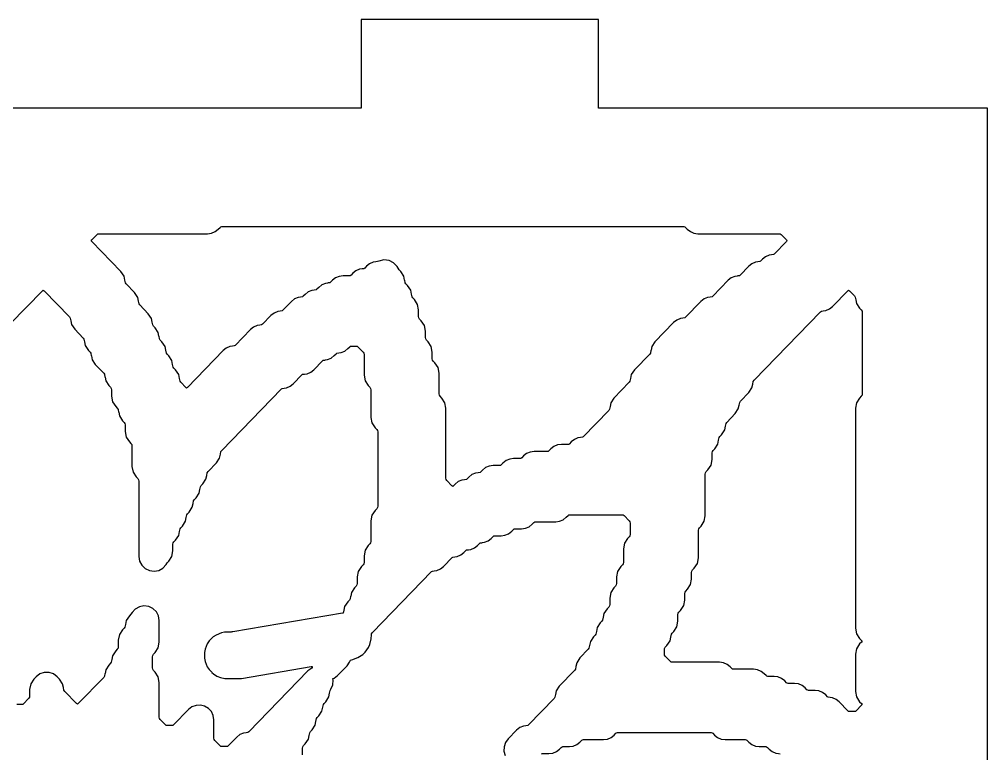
# Model space of a CAD drawing. Header units: millimetres. Extents: x 10 to 410, y 18 to 283.
# Drawn here: x 109.6 to 142.27, y 258.2 to 283 of the extents above; entities that cross this region are included whole.
import ezdxf

# ---------------------------------------------------------------- set-up
doc = ezdxf.new("R2010")
doc.units = ezdxf.units.MM
doc.layers.add('CUT', color=1, linetype='Continuous')

msp = doc.modelspace()

# ---------------------------------------------------------------- linework, layer by layer
at = {"layer": 'CUT'}
for points in [[(121.134, 157), (129.134, 157), (129.134, 160), (142.2679, 160), (142.2679, 280), (129.134, 280), (129.134, 283), (121.134, 283), (121.134, 280), (100.134, 280), (100.134, 283), (92.134, 283), (92.134, 280), (79, 280), (79, 160), (92.134, 160), (92.134, 157), (100.134, 157), (100.134, 160), (121.134, 160)], [(112.2227, 275.7387), (112.2478, 275.7585), (112.2794, 275.7627), (115.9493, 275.7627), (116.0811, 275.7804), (116.2036, 275.8322), (116.3081, 275.9145), (116.3678, 275.976), (116.3928, 275.9958), (116.4245, 276), (132.0169, 276), (132.0485, 275.9958), (132.0736, 275.976), (132.1333, 275.9145), (132.2378, 275.8322), (132.3603, 275.7804), (132.4921, 275.7627), (135.2409, 275.7627), (135.2725, 275.7585), (135.2975, 275.7387), (135.4777, 275.5531), (135.4973, 275.5254), (135.4777, 275.4977), (135.0672, 275.0748), (135.0422, 275.0551), (134.9775, 275.0464), (134.9777, 275.0445), (134.8934, 275.0332), (134.7709, 274.9813), (134.6664, 274.8991), (134.6067, 274.8375), (134.5816, 274.8178), (134.5169, 274.8091), (134.5172, 274.8072), (134.4328, 274.7959), (134.3103, 274.7441), (134.2058, 274.6618), (133.9158, 274.363), (133.8908, 274.3432), (133.8261, 274.3345), (133.8263, 274.3326), (133.742, 274.3213), (133.6195, 274.2695), (133.515, 274.1872), (132.9947, 273.6511), (132.9696, 273.6314), (132.9049, 273.6227), (132.9052, 273.6207), (132.8208, 273.6094), (132.6984, 273.5576), (132.5939, 273.4753), (132.0736, 272.9392), (132.0485, 272.9195), (131.9838, 272.9108), (131.9841, 272.9089), (131.8997, 272.8976), (131.7772, 272.8457), (131.6727, 272.7635), (131.0401, 272.1116), (130.9355, 271.9512), (130.9107, 271.824), (130.9081, 271.8245), (130.8902, 271.7324), (130.8653, 271.6942), (130.3492, 271.1624), (130.2447, 271.0021), (130.2199, 270.8749), (130.2173, 270.8754), (130.1993, 270.7832), (130.1744, 270.745), (129.6584, 270.2133), (129.5538, 270.0529), (129.529, 269.9257), (129.5264, 269.9262), (129.5085, 269.834), (129.4836, 269.7958), (128.6193, 268.9053), (128.5943, 268.8856), (128.5296, 268.8769), (128.5298, 268.875), (128.4455, 268.8637), (128.323, 268.8119), (128.2185, 268.7296), (128.1588, 268.668), (128.1337, 268.6483), (128.1021, 268.6441), (127.8864, 268.6441), (127.7546, 268.6264), (127.6321, 268.5746), (127.5276, 268.4923), (127.4679, 268.4307), (127.4428, 268.411), (127.4112, 268.4068), (126.9653, 268.4068), (126.8335, 268.3891), (126.711, 268.3373), (126.6065, 268.255), (126.5468, 268.1935), (126.5217, 268.1737), (126.4901, 268.1695), (126.2745, 268.1695), (126.1426, 268.1518), (126.0201, 268.1), (125.9156, 268.0177), (125.8559, 267.9562), (125.8309, 267.9364), (125.7993, 267.9322), (125.5836, 267.9322), (125.4518, 267.9145), (125.3293, 267.8627), (125.2248, 267.7804), (125.1651, 267.7189), (125.14, 267.6992), (125.0753, 267.6905), (125.0756, 267.6885), (124.9912, 267.6772), (124.8687, 267.6254), (124.7642, 267.5431), (124.7045, 267.4816), (124.6795, 267.4619), (124.6147, 267.4532), (124.615, 267.4513), (124.5307, 267.4399), (124.4082, 267.3881), (124.3037, 267.3058), (124.2486, 267.2491), (124.2207, 267.2283), (124.1927, 267.2491), (124.024, 267.423), (123.9991, 267.4612), (123.9904, 267.5059), (123.9904, 269.8651), (123.9538, 270.0529), (123.8492, 270.2133), (123.7938, 270.2704), (123.7688, 270.3086), (123.7601, 270.3534), (123.7601, 271.0515), (123.7235, 271.2394), (123.6189, 271.3997), (123.5635, 271.4569), (123.5386, 271.4951), (123.5298, 271.5398), (123.5298, 271.7634), (123.4932, 271.9512), (123.3886, 272.1116), (123.3332, 272.1687), (123.3083, 272.2069), (123.2995, 272.2517), (123.2995, 272.4752), (123.2629, 272.6631), (123.1584, 272.8235), (123.1029, 272.8806), (123.078, 272.9188), (123.0693, 272.9636), (123.0693, 273.1871), (123.0326, 273.375), (122.9281, 273.5353), (122.8726, 273.5925), (122.8477, 273.6307), (122.8297, 273.7228), (122.8272, 273.7223), (122.8023, 273.8496), (122.6978, 274.0099), (122.6423, 274.067), (122.6174, 274.1052), (122.5995, 274.1974), (122.5969, 274.1969), (122.5721, 274.3241), (122.4675, 274.4845), (122.4121, 274.5416), (122.3424, 274.6484), (122.2241, 274.775), (122.0696, 274.8535), (121.8976, 274.8747), (121.7288, 274.8358), (121.6864, 274.8179), (121.6211, 274.8091), (121.6213, 274.8072), (121.537, 274.7959), (121.4145, 274.7441), (121.31, 274.6618), (121.2503, 274.6002), (121.2252, 274.5805), (121.1605, 274.5718), (121.1608, 274.5699), (121.0764, 274.5586), (120.9539, 274.5068), (120.8494, 274.4245), (120.7897, 274.363), (120.7646, 274.3432), (120.733, 274.339), (120.5174, 274.339), (120.3856, 274.3213), (120.2631, 274.2695), (120.1586, 274.1872), (120.0988, 274.1257), (120.0738, 274.1059), (120.0091, 274.0973), (120.0093, 274.0953), (119.925, 274.084), (119.8025, 274.0322), (119.698, 273.9499), (119.6383, 273.8884), (119.6132, 273.8686), (119.5485, 273.86), (119.5488, 273.858), (119.4644, 273.8467), (119.3419, 273.7949), (119.2374, 273.7126), (119.1777, 273.6511), (119.1527, 273.6314), (119.0879, 273.6227), (119.0882, 273.6207), (119.0039, 273.6094), (118.8814, 273.5576), (118.7769, 273.4753), (118.4869, 273.1765), (118.4618, 273.1568), (118.3971, 273.1481), (118.3974, 273.1462), (118.313, 273.1349), (118.1905, 273.083), (118.086, 273.0008), (117.796, 272.7019), (117.771, 272.6822), (117.7063, 272.6735), (117.7065, 272.6716), (117.6222, 272.6603), (117.4997, 272.6085), (117.3952, 272.5262), (116.8749, 271.9901), (116.8498, 271.9703), (116.7851, 271.9617), (116.7854, 271.9597), (116.701, 271.9484), (116.5785, 271.8966), (116.474, 271.8143), (115.2676, 270.5712), (115.2396, 270.5503), (115.2117, 270.5712), (115.043, 270.745), (115.0181, 270.7832), (115.0001, 270.8754), (114.9975, 270.8749), (114.9727, 271.0021), (114.8682, 271.1624), (114.8127, 271.2196), (114.7878, 271.2578), (114.7698, 271.3499), (114.7672, 271.3494), (114.7424, 271.4767), (114.6379, 271.637), (114.5824, 271.6942), (114.5575, 271.7324), (114.5395, 271.8245), (114.537, 271.824), (114.5121, 271.9512), (114.4076, 272.1116), (114.3521, 272.1687), (114.3272, 272.2069), (114.3093, 272.2991), (114.3067, 272.2986), (114.2819, 272.4258), (114.1773, 272.5862), (114.1219, 272.6433), (114.097, 272.6815), (114.079, 272.7737), (114.0764, 272.7732), (114.0516, 272.9004), (113.947, 273.0607), (113.6613, 273.3552), (113.6364, 273.3934), (113.6184, 273.4855), (113.6158, 273.485), (113.591, 273.6123), (113.4865, 273.7726), (113.2007, 274.067), (113.1758, 274.1052), (113.1578, 274.1974), (113.1553, 274.1969), (113.1304, 274.3241), (113.0259, 274.4845), (112.0426, 275.4977), (112.0229, 275.5254), (112.0426, 275.5531)], [(131.5985, 262.2337), (131.6234, 262.2719), (131.6788, 262.3291), (131.7834, 262.4894), (131.82, 262.6773), (131.82, 262.9009), (131.8288, 262.9456), (131.8537, 262.9838), (131.9091, 263.041), (132.0137, 263.2013), (132.0503, 263.3892), (132.0503, 263.6127), (132.059, 263.6575), (132.0839, 263.6957), (132.1394, 263.7528), (132.2439, 263.9132), (132.2806, 264.101), (132.2806, 264.3246), (132.2893, 264.3693), (132.3142, 264.4075), (132.3697, 264.4647), (132.4742, 264.625), (132.5109, 264.8129), (132.5109, 265.7483), (132.5196, 265.7931), (132.5445, 265.8313), (132.6, 265.8884), (132.7045, 266.0488), (132.7412, 266.2366), (132.7412, 267.6466), (132.7499, 267.6914), (132.7748, 267.7296), (132.8302, 267.7867), (132.9348, 267.9471), (132.9714, 268.1349), (132.9714, 268.3585), (132.9802, 268.4032), (133.0051, 268.4414), (133.0605, 268.4986), (133.1651, 268.6589), (133.1899, 268.7862), (133.1925, 268.7856), (133.2104, 268.8778), (133.2354, 268.916), (133.2908, 268.9732), (133.3954, 269.1335), (133.4202, 269.2607), (133.4228, 269.2602), (133.4407, 269.3524), (133.4656, 269.3906), (133.7514, 269.685), (133.8559, 269.8454), (133.8807, 269.9726), (133.8833, 269.9721), (133.9013, 270.0643), (133.9262, 270.1025), (134.2119, 270.3969), (134.3165, 270.5572), (134.3413, 270.6845), (134.3439, 270.684), (134.3619, 270.7761), (134.3868, 270.8143), (136.6327, 273.1286), (136.6578, 273.1483), (136.7225, 273.157), (136.7222, 273.1589), (136.8066, 273.1702), (136.9291, 273.222), (137.0336, 273.3043), (137.5492, 273.8356), (137.5771, 273.8564), (137.605, 273.8356), (137.7737, 273.6618), (137.7987, 273.6236), (137.8166, 273.5314), (137.8192, 273.5319), (137.844, 273.4047), (137.9486, 273.2443), (138.004, 273.1872), (138.0289, 273.149), (138.0377, 273.1042), (138.0377, 270.3534), (138.0289, 270.3086), (138.004, 270.2704), (137.9486, 270.2133), (137.844, 270.0529), (137.8074, 269.8651), (137.8074, 262.44), (137.844, 262.2521), (137.9486, 262.0918), (138.0108, 262.0277), (138.0304, 262), (138.0108, 261.9723), (137.9486, 261.9082), (137.844, 261.7479), (137.8074, 261.56), (137.8074, 260.3044), (137.844, 260.1166), (137.9486, 259.9562), (138.0108, 259.8921), (138.0304, 259.8644), (138.0108, 259.8367), (137.8306, 259.6511), (137.8056, 259.6314), (137.774, 259.6271), (137.6105, 259.6271), (137.5789, 259.6314), (137.5538, 259.6511), (137.2638, 259.9499), (137.1593, 260.0322), (137.0368, 260.084), (136.9525, 260.0953), (136.9528, 260.0973), (136.888, 260.1059), (136.863, 260.1257), (136.8033, 260.1872), (136.6988, 260.2695), (136.5763, 260.3213), (136.4445, 260.339), (136.2288, 260.339), (136.1972, 260.3432), (136.1721, 260.363), (136.1124, 260.4245), (136.0079, 260.5068), (135.8854, 260.5586), (135.7536, 260.5763), (135.538, 260.5763), (135.5063, 260.5805), (135.4813, 260.6002), (135.4216, 260.6618), (135.3171, 260.7441), (135.1946, 260.7959), (135.0628, 260.8136), (134.8471, 260.8136), (134.8155, 260.8178), (134.7904, 260.8375), (134.7307, 260.8991), (134.6262, 260.9813), (134.5037, 261.0332), (134.3719, 261.0508), (133.6957, 261.0508), (133.6641, 261.0551), (133.639, 261.0748), (133.5793, 261.1364), (133.4748, 261.2186), (133.3523, 261.2704), (133.2205, 261.2881), (131.6231, 261.2881), (131.5915, 261.2924), (131.5665, 261.3121), (131.3931, 261.4908), (131.3682, 261.529), (131.3595, 261.5737), (131.3595, 261.7144), (131.3682, 261.7592), (131.3931, 261.7974), (131.4485, 261.8545), (131.5531, 262.0149), (131.5779, 262.1421), (131.5805, 262.1416)]]:
    msp.add_lwpolyline(points, close=True, dxfattribs=at)
for points in [[(109.2859, 272.7126), (110.3758, 273.8356), (110.4037, 273.8564), (110.4316, 273.8356), (111.2912, 272.9499), (111.3161, 272.9117), (111.3341, 272.8195), (111.3367, 272.82), (111.3615, 272.6928), (111.466, 272.5325), (111.7518, 272.2381), (111.7767, 272.1999), (111.7946, 272.1077), (111.7972, 272.1082), (111.822, 271.981), (111.9266, 271.8206), (111.982, 271.7635), (112.0069, 271.7253), (112.0249, 271.6331), (112.0275, 271.6336), (112.0523, 271.5064), (112.1569, 271.346), (112.4426, 271.0516), (112.4675, 271.0134), (112.4855, 270.9212), (112.4881, 270.9217), (112.5129, 270.7945), (112.6174, 270.6342), (112.6729, 270.577), (112.6978, 270.5388), (112.7065, 270.4941), (112.7065, 270.2705), (112.7432, 270.0827), (112.8477, 269.9223), (112.9032, 269.8652), (112.9281, 269.827), (112.9461, 269.7348), (112.9486, 269.7353), (112.9734, 269.6081), (113.078, 269.4477), (113.1335, 269.3906), (113.1584, 269.3524), (113.1671, 269.3076), (113.1671, 269.0841), (113.2037, 268.8962), (113.3083, 268.7359), (113.3637, 268.6787), (113.3886, 268.6405), (113.3974, 268.5958), (113.3974, 267.8976), (113.434, 267.7098), (113.5386, 267.5494), (113.594, 267.4923), (113.6189, 267.4541), (113.6277, 267.4093), (113.6277, 264.8628), (113.6531, 264.7053), (113.7269, 264.5638), (113.8415, 264.4528), (113.9852, 264.3835), (114.1434, 264.3631), (114.3001, 264.3935), (114.4391, 264.4717), (114.5465, 264.5897), (114.5824, 264.6448), (114.6379, 264.702), (114.7424, 264.8623), (114.7791, 265.0502), (114.7791, 265.2737), (114.7878, 265.3185), (114.8127, 265.3567), (114.8682, 265.4138), (114.9727, 265.5742), (114.9975, 265.7014), (115.0001, 265.7009), (115.0181, 265.7931), (115.043, 265.8313), (115.0984, 265.8884), (115.203, 266.0488), (115.2278, 266.176), (115.2304, 266.1755), (115.2484, 266.2676), (115.2733, 266.3058), (115.3287, 266.363), (115.4333, 266.5233), (115.4581, 266.6506), (115.4607, 266.6501), (115.4786, 266.7422), (115.5036, 266.7804), (115.559, 266.8376), (115.6636, 266.9979), (115.6884, 267.1251), (115.691, 267.1246), (115.7089, 267.2168), (115.7338, 267.255), (115.7893, 267.3121), (115.8938, 267.4725), (115.9187, 267.5997), (115.9212, 267.5992), (115.9392, 267.6914), (115.9641, 267.7296), (116.2499, 268.024), (116.3544, 268.1843), (116.3792, 268.3116), (116.3818, 268.3111), (116.3998, 268.4032), (116.4247, 268.4414), (118.4403, 270.5184), (118.4654, 270.5381), (118.5301, 270.5468), (118.5298, 270.5487), (118.6142, 270.5601), (118.7367, 270.6119), (118.8412, 270.6942), (119.1312, 270.993), (119.1562, 271.0127), (119.221, 271.0214), (119.2207, 271.0233), (119.305, 271.0346), (119.4275, 271.0865), (119.532, 271.1687), (119.822, 271.4676), (119.8471, 271.4873), (119.9118, 271.496), (119.9115, 271.4979), (119.9959, 271.5092), (120.1184, 271.561), (120.2229, 271.6433), (120.2826, 271.7048), (120.3077, 271.7246), (120.3724, 271.7333), (120.3721, 271.7352), (120.4565, 271.7465), (120.579, 271.7983), (120.6835, 271.8806), (120.7432, 271.9421), (120.7682, 271.9619), (120.7998, 271.9661), (120.9633, 271.9661), (120.9949, 271.9619), (121.02, 271.9421), (121.1934, 271.7635), (121.2183, 271.7253), (121.227, 271.6805), (121.227, 270.9824), (121.2636, 270.7945), (121.3682, 270.6342), (121.4236, 270.577), (121.4486, 270.5388), (121.4573, 270.4941), (121.4573, 269.5587), (121.4939, 269.3708), (121.5985, 269.2104), (121.6539, 269.1533), (121.6788, 269.1151), (121.6876, 269.0703), (121.6876, 266.5568), (121.6788, 266.512), (121.6539, 266.4738), (121.5985, 266.4167), (121.4939, 266.2563), (121.4573, 266.0685), (121.4573, 265.3703), (121.4486, 265.3256), (121.4236, 265.2874), (121.3682, 265.2302), (121.2636, 265.0699), (121.227, 264.882), (121.227, 264.6585), (121.2183, 264.6137), (121.1934, 264.5755), (121.1379, 264.5184), (121.0334, 264.358), (120.9967, 264.1701), (120.9967, 263.9466), (120.988, 263.9018), (120.9631, 263.8636), (120.9076, 263.8065), (120.8031, 263.6462), (120.7783, 263.5189), (120.7757, 263.5194), (120.7577, 263.4273), (120.7328, 263.3891), (120.6773, 263.3319), (120.5728, 263.1716), (120.548, 263.0444), (120.5454, 263.0449), (120.5274, 262.9527), (120.5274, 262.9526), (120.4968, 262.9423), (116.797, 262.3174), (116.7694, 262.3119), (116.7433, 262.306), (116.6743, 262.3099), (116.6741, 262.306), (116.5238, 262.306), (116.4127, 262.2839), (116.2325, 262.2093), (116.1383, 262.1464), (116.0004, 262.0084), (115.9375, 261.9143), (115.8628, 261.734), (115.8407, 261.623), (115.8407, 261.4279), (115.8628, 261.3168), (115.9375, 261.1366), (116.0004, 261.0424), (116.0995, 260.9433), (116.0968, 260.9403), (116.1431, 260.8969), (116.2573, 260.8166), (116.3893, 260.771), (116.5257, 260.7445), (116.6726, 260.7447), (116.673, 260.7391), (116.7585, 260.746), (116.9946, 260.7383), (117.0943, 260.745), (119.44, 261.1411), (119.4743, 261.1415), (119.4823, 261.1179), (119.485, 261.1017), (119.465, 261.0953), (119.3338, 260.9984), (117.3354, 258.9392), (117.3104, 258.9195), (117.2457, 258.9108), (117.2459, 258.9089), (117.1616, 258.8976), (117.0391, 258.8457), (116.9346, 258.7635), (116.6446, 258.4646), (116.6195, 258.4449), (116.5879, 258.4407), (116.4245, 258.4407), (116.3928, 258.4449), (116.3678, 258.4646), (116.1944, 258.6433), (116.1695, 258.6815), (116.1608, 258.7263), (116.1608, 259.3431), (116.139, 259.4892), (116.0755, 259.6225), (115.9758, 259.7314), (115.8486, 259.8065), (115.7051, 259.8411), (115.5577, 259.8324), (115.4193, 259.781), (115.302, 259.6913), (114.8023, 259.1765), (114.7773, 259.1568), (114.7457, 259.1525), (114.5822, 259.1525), (114.5506, 259.1568), (114.5255, 259.1765), (114.3521, 259.3552), (114.3272, 259.3934), (114.3185, 259.4381), (114.3185, 260.6108), (114.2819, 260.7987), (114.1773, 260.959), (114.1219, 261.0162), (114.097, 261.0544), (114.0882, 261.0991), (114.0882, 261.4771), (114.097, 261.5219), (114.1219, 261.5601), (114.1773, 261.6172), (114.2819, 261.7776), (114.3185, 261.9654), (114.3185, 262.6965), (114.293, 262.854), (114.2193, 262.9955), (114.1047, 263.1065), (113.961, 263.1758), (113.8027, 263.1963), (113.6461, 263.1659), (113.507, 263.0876), (113.3997, 262.9696), (113.3637, 262.9145), (113.3083, 262.8573), (113.2037, 262.697), (113.1789, 262.5698), (113.1763, 262.5703), (113.1584, 262.4781), (113.1335, 262.4399), (113.078, 262.3828), (112.9734, 262.2224), (112.9368, 262.0346), (112.9368, 261.811), (112.9281, 261.7663), (112.9032, 261.7281), (112.8477, 261.6709), (112.7432, 261.5106), (112.7184, 261.3833), (112.7158, 261.3838), (112.6978, 261.2917), (112.6729, 261.2535), (112.6174, 261.1963), (112.5129, 261.036), (112.4881, 260.9088), (112.4855, 260.9093), (112.4675, 260.8171), (112.4426, 260.7789), (111.583, 259.8932), (111.5551, 259.8724), (111.5272, 259.8932), (111.1282, 260.3043), (111.1033, 260.3425), (111.0853, 260.4347), (111.0827, 260.4342), (111.0579, 260.5614), (110.9534, 260.7218), (110.8776, 260.7998), (110.7498, 260.895), (110.5985, 260.9452), (110.4391, 260.9452), (110.2878, 260.895), (110.16, 260.7998), (110.0843, 260.7218), (109.9798, 260.5614), (109.9431, 260.3735), (109.9431, 260.15), (109.9344, 260.1052), (109.9095, 260.067), (109.7361, 259.8884), (109.711, 259.8686), (109.6794, 259.8644), (109.516, 259.8644)], [(119.1545, 258.1688), (119.1545, 258.3924), (119.1632, 258.4371), (119.1881, 258.4753), (119.2435, 258.5325), (119.3481, 258.6928), (119.3729, 258.82), (119.3755, 258.8195), (119.3935, 258.9117), (119.4184, 258.9499), (119.4738, 259.0071), (119.5784, 259.1674), (119.6032, 259.2946), (119.6058, 259.2941), (119.6237, 259.3863), (119.6487, 259.4245), (119.7041, 259.4816), (119.8087, 259.642), (119.8335, 259.7692), (119.8361, 259.7687), (119.854, 259.8609), (119.8789, 259.8991), (119.9344, 259.9562), (120.0389, 260.1166), (120.0638, 260.2438), (120.0663, 260.2433), (120.0843, 260.3354), (120.1114, 260.3771), (120.1771, 260.5264), (120.1911, 260.6889), (120.1793, 260.737), (120.2143, 260.7501), (120.3309, 260.8394), (120.6525, 261.1707), (120.7388, 261.2912), (120.7477, 261.3177), (120.7717, 261.3589), (120.8512, 261.3873), (120.8511, 261.3875), (120.8681, 261.3921), (121.0208, 261.4502), (121.1861, 261.5539), (121.2685, 261.6316), (121.3815, 261.7906), (121.4279, 261.8939), (121.4715, 262.084), (121.4752, 262.2107), (121.4845, 262.2537), (121.5089, 262.2905), (123.5066, 264.3489), (123.5316, 264.3686), (123.5963, 264.3773), (123.5961, 264.3793), (123.6804, 264.3906), (123.8029, 264.4424), (123.9074, 264.5247), (124.1974, 264.8235), (124.2225, 264.8432), (124.2872, 264.8519), (124.2869, 264.8538), (124.3713, 264.8651), (124.4938, 264.917), (124.5983, 264.9992), (124.658, 265.0608), (124.683, 265.0805), (124.7477, 265.0892), (124.7475, 265.0911), (124.8318, 265.1024), (124.9543, 265.1543), (125.0588, 265.2365), (125.1186, 265.2981), (125.1436, 265.3178), (125.2083, 265.3265), (125.2081, 265.3284), (125.2924, 265.3397), (125.4149, 265.3915), (125.5194, 265.4738), (125.5791, 265.5354), (125.6042, 265.5551), (125.6358, 265.5593), (125.8514, 265.5593), (125.9833, 265.577), (126.1057, 265.6288), (126.2102, 265.7111), (126.27, 265.7726), (126.295, 265.7924), (126.3266, 265.7966), (126.5423, 265.7966), (126.6741, 265.8143), (126.7966, 265.8661), (126.9011, 265.9484), (126.9608, 266.0099), (126.9859, 266.0297), (127.0175, 266.0339), (127.6937, 266.0339), (127.8255, 266.0516), (127.948, 266.1034), (128.0525, 266.1857), (128.1122, 266.2472), (128.1373, 266.2669), (128.1689, 266.2712), (129.9444, 266.2712), (129.976, 266.2669), (130.001, 266.2472), (130.1744, 266.0686), (130.1993, 266.0304), (130.208, 265.9856), (130.208, 265.6076), (130.1993, 265.5629), (130.1744, 265.5247), (130.1189, 265.4675), (130.0144, 265.3072), (129.9778, 265.1193), (129.9778, 264.6585), (129.969, 264.6137), (129.9441, 264.5755), (129.8887, 264.5184), (129.7841, 264.358), (129.7475, 264.1701), (129.7475, 263.9466), (129.7387, 263.9018), (129.7138, 263.8636), (129.6584, 263.8065), (129.5538, 263.6462), (129.5172, 263.4583), (129.5172, 263.2347), (129.5085, 263.19), (129.4836, 263.1518), (129.4281, 263.0946), (129.3235, 262.9343), (129.2987, 262.8071), (129.2962, 262.8076), (129.2782, 262.7154), (129.2533, 262.6772), (129.1978, 262.6201), (129.0933, 262.4597), (129.0685, 262.3325), (129.0659, 262.333), (129.0479, 262.2408), (129.023, 262.2026), (128.9675, 262.1455), (128.863, 261.9851), (128.8382, 261.8579), (128.8356, 261.8584), (128.8176, 261.7663), (128.7927, 261.7281), (128.507, 261.4336), (128.4024, 261.2733), (128.3776, 261.1461), (128.375, 261.1466), (128.357, 261.0544), (128.3321, 261.0162), (127.8161, 260.4845), (127.7116, 260.3241), (127.6868, 260.1969), (127.6842, 260.1974), (127.6662, 260.1052), (127.6413, 260.067), (126.7771, 259.1765), (126.752, 259.1568), (126.6873, 259.1481), (126.6876, 259.1462), (126.6032, 259.1349), (126.4807, 259.083), (126.3762, 259.0008), (126.0862, 258.7019), (125.9991, 258.58), (125.9521, 258.4377), (125.9493, 258.2879), (125.9911, 258.144)], [(127.2162, 258.1991), (127.2478, 258.2034), (127.4634, 258.2034), (127.5952, 258.2211), (127.7177, 258.2729), (127.8222, 258.3552), (127.8819, 258.4167), (127.907, 258.4364), (127.9386, 258.4407), (128.1543, 258.4407), (128.2861, 258.4584), (128.4086, 258.5102), (128.5131, 258.5925), (128.5728, 258.654), (128.5979, 258.6737), (128.6295, 258.678), (129.3057, 258.678), (129.4375, 258.6957), (129.56, 258.7475), (129.6645, 258.8297), (129.7242, 258.8913), (129.7493, 258.911), (129.7809, 258.9153), (132.938, 258.9153), (132.9696, 258.911), (132.9947, 258.8913), (133.0544, 258.8297), (133.1589, 258.7475), (133.2814, 258.6957), (133.4132, 258.678), (134.0895, 258.678), (134.1211, 258.6737), (134.1461, 258.654), (134.2058, 258.5925), (134.3103, 258.5102), (134.4328, 258.4584), (134.5646, 258.4407), (134.7803, 258.4407), (134.8119, 258.4364), (134.837, 258.4167), (134.8967, 258.3552), (135.0012, 258.2729), (135.1237, 258.2211), (135.208, 258.2098), (135.2078, 258.2078), (135.2725, 258.1991)]]:
    msp.add_lwpolyline(points, dxfattribs=at)

doc.saveas('drawing.dxf')
